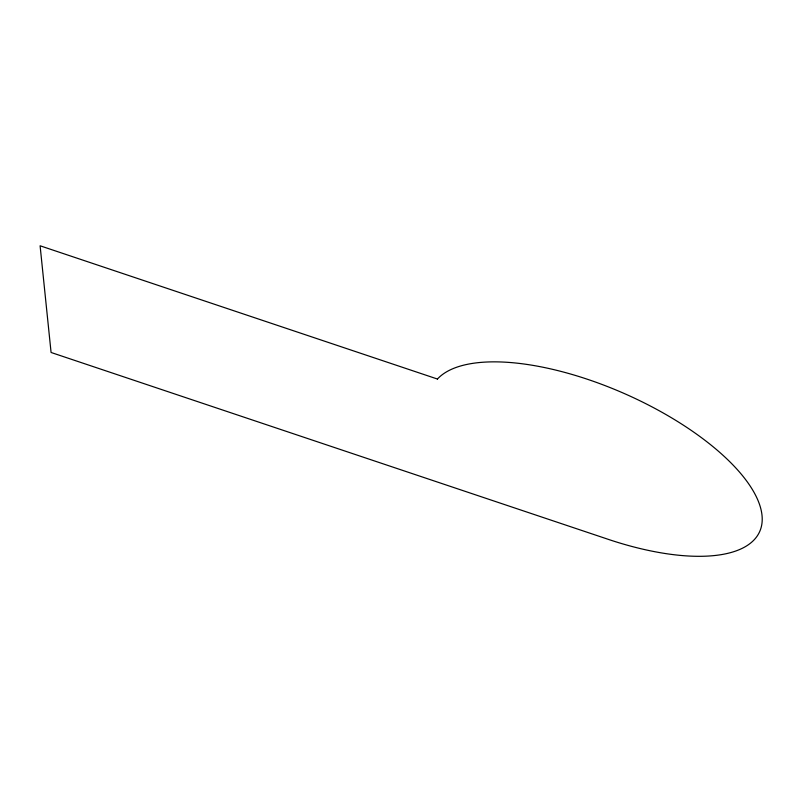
<?xml version="1.0" encoding="UTF-8"?>
<svg xmlns="http://www.w3.org/2000/svg" width="802" height="802" viewBox="0 0 802 802"><rect width="100%" height="100%" fill="white"/><g stroke="black" fill="none" stroke-linecap="round" stroke-linejoin="round"><path stroke-width="1.2" d="M437.431 379.035L40.1 245.783L51.077 352.479L606.081 538.613A174.425 70.115 23.8 0 0 761.9 514.353A179.107 71.99 23.8 0 0 616.538 390.213A179.107 71.99 23.8 0 0 437.431 379.035"/></g></svg>
